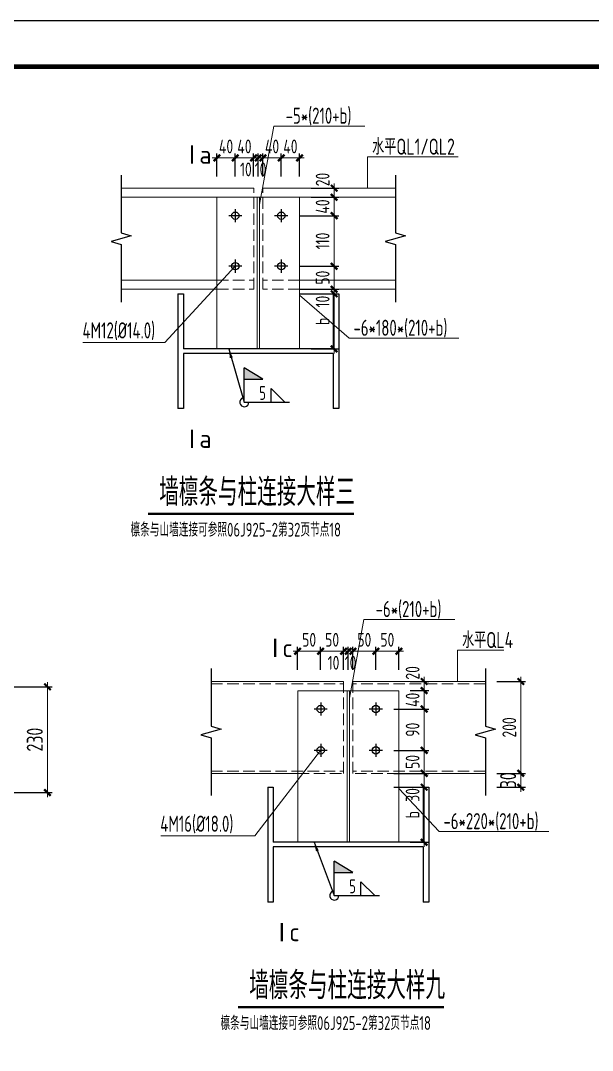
# Model space of a CAD drawing. Extents: x -2746917 to -971774, y -3334247 to -3250358.
# Drawn here: x -1478176 to -1465741, y -3296584 to -3274173 of the extents above; entities that cross this region are included whole.
import ezdxf

# ---------------------------------------------------------------- set-up
doc = ezdxf.new("R2010")
doc.units = 0
doc.header["$LTSCALE"] = 1000
doc.header["$MEASUREMENT"] = 0
doc.header["$PDMODE"] = 35
doc.linetypes.add('DASH', pattern=[0.35, 0.25, -0.1])
doc.layers.get('0').update_dxf_attribs({"linetype": 'CONTINUOUS'})
doc.layers.get('Defpoints').update_dxf_attribs({"linetype": 'CONTINUOUS'})
doc.layers.add('BEAM', color=7, linetype='CONTINUOUS', lineweight=13)
for name, color, linetype in [('COLU', 7, 'CONTINUOUS'), ('DIM', 3, 'CONTINUOUS'), ('NUM', 7, 'CONTINUOUS'), ('PUB_TITLE', 4, 'CONTINUOUS'), ('TEXT', 7, 'CONTINUOUS'), ('THICK', 6, 'CONTINUOUS'), ('THIN', 7, 'CONTINUOUS'), ('WELD', 7, 'CONTINUOUS')]:
    doc.layers.add(name, color=color, linetype=linetype)
doc.layers.add('yichutu', color=7, linetype='CONTINUOUS', true_color=0xffffff, plot=False)
doc.styles.add('TSSD_Dimension', font='tssdeng.shx', dxfattribs={"width": 0.75, "bigfont": 'Hztxt.shx'})
doc.styles.add('TSSD_Label', font='tssdeng.shx', dxfattribs={"width": 0.75, "bigfont": 'hztxt.shx'})
doc.styles.add('TSSD_Rein', font='Tssdeng.shx', dxfattribs={"width": 0.75, "bigfont": 'hztxt.shx'})
doc.styles.add('正文', font='romans.shx', dxfattribs={"width": 0.71, "bigfont": 'hztxt.shx'})
doc.dimstyles.new('TSSD_10_100', dxfattribs={"dimtxt": 350, "dimasz": 100, "dimexe": 100, "dimexo": 250, "dimgap": 100, "dimtad": 1, "dimdec": 0, "dimlfac": 0.1, "dimzin": 0, "dimdsep": 46, "dimtxsty": 'TSSD_Dimension', "dimblk": 'ARCHTICK', "dimcen": 0, "dimdle": 100, "dimclrt": 7, "dimadec": 0, "dimazin": 0, "dimtfac": 1, "dimtdec": 0, "dimtix": 1, "dimtmove": 2, "dimatfit": 3, "dimldrblk": 'ARCHTICK', "dimfxl": 1, "dimtolj": 1, "dimtzin": 0, "dimlwd": 5, "dimarcsym": 0})
doc.dimstyles.new('TSSD_LEADER_STYLE_200.0', dxfattribs={"dimtxt": 700, "dimasz": 200, "dimexe": 200, "dimexo": 500, "dimgap": 0.09, "dimtad": 0, "dimtih": 1, "dimtoh": 1, "dimdec": 4, "dimzin": 0, "dimdsep": 46, "dimtxsty": 'Standard', "dimcen": 0.09, "dimdle": 200, "dimclrt": 7, "dimadec": 0, "dimazin": 0, "dimtfac": 1, "dimtdec": 4, "dimtofl": 0, "dimtmove": 0, "dimatfit": 3, "dimfxl": 1, "dimtolj": 1, "dimtzin": 0, "dimarcsym": 0})

# ---------------------------------------------------------------- blocks, each defined once
blk = doc.blocks.new('A$C5D1D5D61')
at = {"layer": 'COLU', "linetype": 'ByBlock'}
for p, q in [((-57.7, 22.6), (192.3, 22.6)), ((-57.7, 10.6), (-57.7, 22.6)), ((192.3, 22.6), (192.3, 10.6)), ((-57.7, 10.6), (62.3, 10.6)), ((62.3, 10.6), (62.3, -315.4)), ((72.3, 10.6), (72.3, -315.4)), ((72.3, 10.6), (192.3, 10.6)), ((-57.7, -315.4), (62.3, -315.4)), ((-57.7, -327.4), (-57.7, -315.4)), ((-57.7, -327.4), (192.3, -327.4)), ((72.3, -315.4), (192.3, -315.4)), ((192.3, -315.4), (192.3, -327.4))]:
    blk.add_line(p, q, dxfattribs=at)
blk = doc.blocks.new('_ArchTick')
at = {"color": 0, "const_width": 0.5}
blk.add_lwpolyline([(-0.71, -0.71), (0.71, 0.71)], dxfattribs=at)
blk = doc.blocks.new('*D1959')
at = {"layer": 'Defpoints', "color": 0}
for p in [(-1472108, -3277819), (-1472108, -3278019), (-1471358, -3278019)]:
    blk.add_point(p, dxfattribs=at)
at = {"layer": 'DIM', "color": 0, "lineweight": -2}
for p, q in [((-1471858, -3277819), (-1471258, -3277819)), ((-1471858, -3278019), (-1471258, -3278019))]:
    blk.add_line(p, q, dxfattribs=at)
at = {"layer": 'DIM', "color": 0, "lineweight": 5}
blk.add_line((-1471358, -3277719), (-1471358, -3278119), dxfattribs=at)
at = {"layer": 'DIM', "color": 0, "lineweight": 5, "xscale": 100, "yscale": 100, "zscale": 100}
for p, rotation in [((-1471358, -3277819), 90), ((-1471358, -3278019), 270)]:
    blk.add_blockref('_ArchTick', p, dxfattribs=dict(at, rotation=rotation))
at = {"layer": 'DIM', "color": 7, "insert": (-1471608, -3277632), "char_height": 300, "attachment_point": 5, "rotation": 90, "style": 'TSSD_Dimension'}
blk.add_mtext('\\A1;20', dxfattribs=at)
blk = doc.blocks.new('*D1960')
at = {"layer": 'Defpoints', "color": 0}
for p in [(-1472108, -3278019), (-1472364, -3278419), (-1471358, -3278419)]:
    blk.add_point(p, dxfattribs=at)
at = {"layer": 'DIM', "color": 0, "lineweight": -2}
for p, q in [((-1471858, -3278019), (-1471258, -3278019)), ((-1472114, -3278419), (-1471258, -3278419))]:
    blk.add_line(p, q, dxfattribs=at)
at = {"layer": 'DIM', "color": 0, "lineweight": 5}
for p, q in [((-1471358, -3278019), (-1471358, -3277919)), ((-1471358, -3278019), (-1471358, -3278419)), ((-1471358, -3278419), (-1471358, -3278519))]:
    blk.add_line(p, q, dxfattribs=at)
at = {"layer": 'DIM', "color": 0, "lineweight": 5, "xscale": 100, "yscale": 100, "zscale": 100}
for p, rotation in [((-1471358, -3278019), 270), ((-1471358, -3278419), 90)]:
    blk.add_blockref('_ArchTick', p, dxfattribs=dict(at, rotation=rotation))
at = {"layer": 'DIM', "color": 7, "insert": (-1471608, -3278219), "char_height": 300, "attachment_point": 5, "rotation": 90, "style": 'TSSD_Dimension'}
blk.add_mtext('\\A1;40', dxfattribs=at)
blk = doc.blocks.new('*D1961')
at = {"layer": 'Defpoints', "color": 0}
for p in [(-1472364, -3279518), (-1472364, -3280018), (-1471358, -3280018)]:
    blk.add_point(p, dxfattribs=at)
at = {"layer": 'DIM', "color": 0, "lineweight": -2}
for p, q in [((-1472114, -3279518), (-1471258, -3279518)), ((-1472114, -3280018), (-1471258, -3280018))]:
    blk.add_line(p, q, dxfattribs=at)
at = {"layer": 'DIM', "color": 0, "lineweight": 5}
blk.add_line((-1471358, -3279418), (-1471358, -3280118), dxfattribs=at)
at = {"layer": 'DIM', "color": 0, "lineweight": 5, "xscale": 100, "yscale": 100, "zscale": 100}
for p, rotation in [((-1471358, -3279518), 90), ((-1471358, -3280018), 270)]:
    blk.add_blockref('_ArchTick', p, dxfattribs=dict(at, rotation=rotation))
at = {"layer": 'DIM', "color": 7, "insert": (-1471608, -3279768), "char_height": 300, "attachment_point": 5, "rotation": 90, "style": 'TSSD_Dimension'}
blk.add_mtext('\\A1;50', dxfattribs=at)
blk = doc.blocks.new('*D1962')
at = {"layer": 'Defpoints', "color": 0}
for p in [(-1472364, -3280018), (-1472364, -3280118), (-1471358, -3280118)]:
    blk.add_point(p, dxfattribs=at)
at = {"layer": 'DIM', "color": 0, "lineweight": -2}
for p, q in [((-1472114, -3280018), (-1471258, -3280018)), ((-1472114, -3280118), (-1471258, -3280118))]:
    blk.add_line(p, q, dxfattribs=at)
at = {"layer": 'DIM', "color": 0, "lineweight": 5}
for p, q in [((-1471358, -3280018), (-1471358, -3279918)), ((-1471358, -3280018), (-1471358, -3280118)), ((-1471358, -3280118), (-1471358, -3280218))]:
    blk.add_line(p, q, dxfattribs=at)
at = {"layer": 'DIM', "color": 0, "lineweight": 5, "xscale": 100, "yscale": 100, "zscale": 100}
for p, rotation in [((-1471358, -3280018), 270), ((-1471358, -3280118), 90)]:
    blk.add_blockref('_ArchTick', p, dxfattribs=dict(at, rotation=rotation))
at = {"layer": 'DIM', "color": 7, "insert": (-1471608, -3280288), "char_height": 300, "attachment_point": 5, "rotation": 90, "style": 'TSSD_Dimension'}
blk.add_mtext('\\A1;10', dxfattribs=at)
blk = doc.blocks.new('A$C3073000E')
at = {"layer": 'THIN', "color": 1}
for p, q in [((116, 1), (-172, 1)), ((-28, 145), (-28, -143))]:
    blk.add_line(p, q, dxfattribs=at)
blk.add_circle((-28, 1), 80, dxfattribs=at)
blk = doc.blocks.new('_WELD001')
at = {"linetype": 'ByBlock'}
h = blk.add_hatch(color=0, dxfattribs=at)
h.paths.add_polyline_path([(0.8, 1), (0, 1.5), (0, 1)])
edge = h.paths.add_edge_path()
edge.add_line((0, 0), (0, 1.5))
at = {"color": 0, "linetype": 'ByBlock'}
for p, q in [((0, 0), (0, 1.5)), ((0.8, 1), (0, 1.5)), ((0, 1), (0.8, 1))]:
    blk.add_line(p, q, dxfattribs=at)
blk = doc.blocks.new('_WELD004')
at = {"color": 0, "linetype": 'ByBlock'}
for p, q in [((0, 1), (1, 0)), ((0, 0), (0, 1))]:
    blk.add_line(p, q, dxfattribs=at)
blk = doc.blocks.new('*D1963')
at = {"layer": 'Defpoints', "color": 0}
for p in [(-1472108, -3280118), (-1472108, -3281318), (-1471358, -3281318)]:
    blk.add_point(p, dxfattribs=at)
at = {"layer": 'DIM', "color": 0, "lineweight": 5}
blk.add_line((-1471358, -3280018), (-1471358, -3281418), dxfattribs=at)
at = {"layer": 'DIM', "color": 0, "lineweight": -2}
for p, q in [((-1471858, -3280118), (-1471258, -3280118)), ((-1471858, -3281318), (-1471258, -3281318))]:
    blk.add_line(p, q, dxfattribs=at)
at = {"layer": 'DIM', "color": 0, "lineweight": 5, "xscale": 100, "yscale": 100, "zscale": 100}
for p, rotation in [((-1471358, -3280118), 90), ((-1471358, -3281318), 270)]:
    blk.add_blockref('_ArchTick', p, dxfattribs=dict(at, rotation=rotation))
at = {"layer": 'DIM', "color": 7, "insert": (-1471608, -3280718), "char_height": 300, "attachment_point": 5, "rotation": 90, "style": 'TSSD_Dimension'}
blk.add_mtext('\\A1;b', dxfattribs=at)
blk = doc.blocks.new('*D1971')
at = {"layer": 'Defpoints', "color": 0}
for p in [(-1472108, -3278419), (-1472108, -3279518), (-1471358, -3279518)]:
    blk.add_point(p, dxfattribs=at)
at = {"layer": 'DIM', "color": 0, "lineweight": -2}
for p, q in [((-1471858, -3278419), (-1471258, -3278419)), ((-1471858, -3279518), (-1471258, -3279518))]:
    blk.add_line(p, q, dxfattribs=at)
at = {"layer": 'DIM', "color": 0, "lineweight": 5}
blk.add_line((-1471358, -3278319), (-1471358, -3279618), dxfattribs=at)
at = {"layer": 'DIM', "color": 0, "lineweight": 5, "xscale": 100, "yscale": 100, "zscale": 100}
for p, rotation in [((-1471358, -3278419), 90), ((-1471358, -3279518), 270)]:
    blk.add_blockref('_ArchTick', p, dxfattribs=dict(at, rotation=rotation))
at = {"layer": 'DIM', "color": 7, "insert": (-1471608, -3278969), "char_height": 300, "attachment_point": 5, "rotation": 90, "style": 'TSSD_Dimension'}
blk.add_mtext('\\A1;110', dxfattribs=at)
blk = doc.blocks.new('*D1998')
at = {"layer": 'Defpoints', "color": 0}
for p in [(-1473508, -3277162), (-1473908, -3277819), (-1473508, -3277819)]:
    blk.add_point(p, dxfattribs=at)
at = {"layer": 'DIM', "color": 0, "lineweight": 5}
for p, q in [((-1473908, -3277162), (-1474008, -3277162)), ((-1473908, -3277162), (-1473508, -3277162)), ((-1473508, -3277162), (-1473408, -3277162))]:
    blk.add_line(p, q, dxfattribs=at)
at = {"layer": 'DIM', "color": 0, "lineweight": -2}
for p, q in [((-1473908, -3277569), (-1473908, -3277062)), ((-1473508, -3277569), (-1473508, -3277062))]:
    blk.add_line(p, q, dxfattribs=at)
at = {"layer": 'DIM', "color": 0, "lineweight": 5, "xscale": 100, "yscale": 100, "zscale": 100}
blk.add_blockref('_ArchTick', (-1473908, -3277162), dxfattribs=at)
at = {"layer": 'DIM', "color": 0, "lineweight": 5, "xscale": 100, "yscale": 100, "zscale": 100, "rotation": 180}
blk.add_blockref('_ArchTick', (-1473508, -3277162), dxfattribs=at)
at = {"layer": 'DIM', "color": 7, "insert": (-1473708, -3276912), "char_height": 300, "attachment_point": 5, "style": 'TSSD_Dimension'}
blk.add_mtext('\\A1;40', dxfattribs=at)
blk = doc.blocks.new('*D1999')
at = {"layer": 'Defpoints', "color": 0}
for p in [(-1473108, -3277162), (-1473508, -3277819), (-1473108, -3277819)]:
    blk.add_point(p, dxfattribs=at)
at = {"layer": 'DIM', "color": 0, "lineweight": 5}
for p, q in [((-1473508, -3277162), (-1473608, -3277162)), ((-1473508, -3277162), (-1473108, -3277162)), ((-1473108, -3277162), (-1473008, -3277162))]:
    blk.add_line(p, q, dxfattribs=at)
at = {"layer": 'DIM', "color": 0, "lineweight": -2}
for p, q in [((-1473508, -3277569), (-1473508, -3277062)), ((-1473108, -3277569), (-1473108, -3277062))]:
    blk.add_line(p, q, dxfattribs=at)
at = {"layer": 'DIM', "color": 0, "lineweight": 5, "xscale": 100, "yscale": 100, "zscale": 100}
blk.add_blockref('_ArchTick', (-1473508, -3277162), dxfattribs=at)
at = {"layer": 'DIM', "color": 0, "lineweight": 5, "xscale": 100, "yscale": 100, "zscale": 100, "rotation": 180}
blk.add_blockref('_ArchTick', (-1473108, -3277162), dxfattribs=at)
at = {"layer": 'DIM', "color": 7, "insert": (-1473308, -3276912), "char_height": 300, "attachment_point": 5, "style": 'TSSD_Dimension'}
blk.add_mtext('\\A1;40', dxfattribs=at)
blk = doc.blocks.new('*D2000')
at = {"layer": 'Defpoints', "color": 0}
for p in [(-1473008, -3277162), (-1473108, -3277819), (-1473008, -3277819)]:
    blk.add_point(p, dxfattribs=at)
at = {"layer": 'DIM', "color": 0, "lineweight": 5}
for p, q in [((-1473108, -3277162), (-1473208, -3277162)), ((-1473108, -3277162), (-1473008, -3277162)), ((-1473008, -3277162), (-1472908, -3277162))]:
    blk.add_line(p, q, dxfattribs=at)
at = {"layer": 'DIM', "color": 0, "lineweight": -2}
for p, q in [((-1473108, -3277569), (-1473108, -3277062)), ((-1473008, -3277569), (-1473008, -3277062))]:
    blk.add_line(p, q, dxfattribs=at)
at = {"layer": 'DIM', "color": 0, "lineweight": 5, "xscale": 100, "yscale": 100, "zscale": 100}
blk.add_blockref('_ArchTick', (-1473108, -3277162), dxfattribs=at)
at = {"layer": 'DIM', "color": 0, "lineweight": 5, "xscale": 100, "yscale": 100, "zscale": 100, "rotation": 180}
blk.add_blockref('_ArchTick', (-1473008, -3277162), dxfattribs=at)
at = {"layer": 'DIM', "color": 7, "insert": (-1473277, -3277412), "char_height": 300, "attachment_point": 5, "style": 'TSSD_Dimension'}
blk.add_mtext('\\A1;10', dxfattribs=at)
blk = doc.blocks.new('*D2001')
at = {"layer": 'Defpoints', "color": 0}
for p in [(-1472908, -3277162), (-1473008, -3277819), (-1472908, -3277819)]:
    blk.add_point(p, dxfattribs=at)
at = {"layer": 'DIM', "color": 0, "lineweight": 5}
for p, q in [((-1473008, -3277162), (-1473108, -3277162)), ((-1473008, -3277162), (-1472908, -3277162)), ((-1472908, -3277162), (-1472808, -3277162))]:
    blk.add_line(p, q, dxfattribs=at)
at = {"layer": 'DIM', "color": 0, "lineweight": -2}
for p, q in [((-1473008, -3277569), (-1473008, -3277062)), ((-1472908, -3277569), (-1472908, -3277062))]:
    blk.add_line(p, q, dxfattribs=at)
at = {"layer": 'DIM', "color": 0, "lineweight": 5, "xscale": 100, "yscale": 100, "zscale": 100}
blk.add_blockref('_ArchTick', (-1473008, -3277162), dxfattribs=at)
at = {"layer": 'DIM', "color": 0, "lineweight": 5, "xscale": 100, "yscale": 100, "zscale": 100, "rotation": 180}
blk.add_blockref('_ArchTick', (-1472908, -3277162), dxfattribs=at)
at = {"layer": 'DIM', "color": 7, "insert": (-1472958, -3277412), "char_height": 300, "attachment_point": 5, "style": 'TSSD_Dimension'}
blk.add_mtext('\\A1;10', dxfattribs=at)
blk = doc.blocks.new('*D2002')
at = {"layer": 'Defpoints', "color": 0}
for p in [(-1472508, -3277162), (-1472908, -3277819), (-1472508, -3277819)]:
    blk.add_point(p, dxfattribs=at)
at = {"layer": 'DIM', "color": 0, "lineweight": 5}
for p, q in [((-1472908, -3277162), (-1473008, -3277162)), ((-1472908, -3277162), (-1472508, -3277162)), ((-1472508, -3277162), (-1472408, -3277162))]:
    blk.add_line(p, q, dxfattribs=at)
at = {"layer": 'DIM', "color": 0, "lineweight": -2}
for p, q in [((-1472908, -3277569), (-1472908, -3277062)), ((-1472508, -3277569), (-1472508, -3277062))]:
    blk.add_line(p, q, dxfattribs=at)
at = {"layer": 'DIM', "color": 0, "lineweight": 5, "xscale": 100, "yscale": 100, "zscale": 100}
blk.add_blockref('_ArchTick', (-1472908, -3277162), dxfattribs=at)
at = {"layer": 'DIM', "color": 0, "lineweight": 5, "xscale": 100, "yscale": 100, "zscale": 100, "rotation": 180}
blk.add_blockref('_ArchTick', (-1472508, -3277162), dxfattribs=at)
at = {"layer": 'DIM', "color": 7, "insert": (-1472708, -3276912), "char_height": 300, "attachment_point": 5, "style": 'TSSD_Dimension'}
blk.add_mtext('\\A1;40', dxfattribs=at)
blk = doc.blocks.new('*D2003')
at = {"layer": 'Defpoints', "color": 0}
for p in [(-1472108, -3277162), (-1472508, -3277819), (-1472108, -3277819)]:
    blk.add_point(p, dxfattribs=at)
at = {"layer": 'DIM', "color": 0, "lineweight": 5}
for p, q in [((-1472508, -3277162), (-1472608, -3277162)), ((-1472508, -3277162), (-1472108, -3277162)), ((-1472108, -3277162), (-1472008, -3277162))]:
    blk.add_line(p, q, dxfattribs=at)
at = {"layer": 'DIM', "color": 0, "lineweight": -2}
for p, q in [((-1472508, -3277569), (-1472508, -3277062)), ((-1472108, -3277569), (-1472108, -3277062))]:
    blk.add_line(p, q, dxfattribs=at)
at = {"layer": 'DIM', "color": 0, "lineweight": 5, "xscale": 100, "yscale": 100, "zscale": 100}
blk.add_blockref('_ArchTick', (-1472508, -3277162), dxfattribs=at)
at = {"layer": 'DIM', "color": 0, "lineweight": 5, "xscale": 100, "yscale": 100, "zscale": 100, "rotation": 180}
blk.add_blockref('_ArchTick', (-1472108, -3277162), dxfattribs=at)
at = {"layer": 'DIM', "color": 7, "insert": (-1472308, -3276912), "char_height": 300, "attachment_point": 5, "style": 'TSSD_Dimension'}
blk.add_mtext('\\A1;40', dxfattribs=at)
blk = doc.blocks.new('*D2253')
at = {"layer": 'Defpoints', "color": 0}
for p in [(-1469951, -3288555), (-1469951, -3288755), (-1469401, -3288755)]:
    blk.add_point(p, dxfattribs=at)
at = {"layer": 'DIM', "color": 0, "lineweight": -2}
for p, q in [((-1469701, -3288555), (-1469301, -3288555)), ((-1469701, -3288755), (-1469301, -3288755))]:
    blk.add_line(p, q, dxfattribs=at)
at = {"layer": 'DIM', "color": 0, "lineweight": 5}
blk.add_line((-1469401, -3288455), (-1469401, -3288855), dxfattribs=at)
at = {"layer": 'DIM', "color": 0, "lineweight": 5, "xscale": 100, "yscale": 100, "zscale": 100}
for p, rotation in [((-1469401, -3288555), 90), ((-1469401, -3288755), 270)]:
    blk.add_blockref('_ArchTick', p, dxfattribs=dict(at, rotation=rotation))
at = {"layer": 'DIM', "color": 7, "insert": (-1469651, -3288368), "char_height": 300, "attachment_point": 5, "rotation": 90, "style": 'TSSD_Dimension'}
blk.add_mtext('\\A1;20', dxfattribs=at)
blk = doc.blocks.new('*D2254')
at = {"layer": 'Defpoints', "color": 0}
for p in [(-1469951, -3288755), (-1470307, -3289155), (-1469401, -3289155)]:
    blk.add_point(p, dxfattribs=at)
at = {"layer": 'DIM', "color": 0, "lineweight": -2}
for p, q in [((-1469701, -3288755), (-1469301, -3288755)), ((-1470057, -3289155), (-1469301, -3289155))]:
    blk.add_line(p, q, dxfattribs=at)
at = {"layer": 'DIM', "color": 0, "lineweight": 5}
for p, q in [((-1469401, -3288755), (-1469401, -3288655)), ((-1469401, -3288755), (-1469401, -3289155)), ((-1469401, -3289155), (-1469401, -3289255))]:
    blk.add_line(p, q, dxfattribs=at)
at = {"layer": 'DIM', "color": 0, "lineweight": 5, "xscale": 100, "yscale": 100, "zscale": 100}
for p, rotation in [((-1469401, -3288755), 270), ((-1469401, -3289155), 90)]:
    blk.add_blockref('_ArchTick', p, dxfattribs=dict(at, rotation=rotation))
at = {"layer": 'DIM', "color": 7, "insert": (-1469651, -3288955), "char_height": 300, "attachment_point": 5, "rotation": 90, "style": 'TSSD_Dimension'}
blk.add_mtext('\\A1;40', dxfattribs=at)
blk = doc.blocks.new('*D2255')
at = {"layer": 'Defpoints', "color": 0}
for p in [(-1470307, -3290055), (-1470307, -3290555), (-1469401, -3290555)]:
    blk.add_point(p, dxfattribs=at)
at = {"layer": 'DIM', "color": 0, "lineweight": -2}
for p, q in [((-1470057, -3290055), (-1469301, -3290055)), ((-1470057, -3290555), (-1469301, -3290555))]:
    blk.add_line(p, q, dxfattribs=at)
at = {"layer": 'DIM', "color": 0, "lineweight": 5}
blk.add_line((-1469401, -3289955), (-1469401, -3290655), dxfattribs=at)
at = {"layer": 'DIM', "color": 0, "lineweight": 5, "xscale": 100, "yscale": 100, "zscale": 100}
for p, rotation in [((-1469401, -3290055), 90), ((-1469401, -3290555), 270)]:
    blk.add_blockref('_ArchTick', p, dxfattribs=dict(at, rotation=rotation))
at = {"layer": 'DIM', "color": 7, "insert": (-1469651, -3290305), "char_height": 300, "attachment_point": 5, "rotation": 90, "style": 'TSSD_Dimension'}
blk.add_mtext('\\A1;50', dxfattribs=at)
blk = doc.blocks.new('*D2256')
at = {"layer": 'Defpoints', "color": 0}
for p in [(-1470307, -3290555), (-1470307, -3290855), (-1469401, -3290855)]:
    blk.add_point(p, dxfattribs=at)
at = {"layer": 'DIM', "color": 0, "lineweight": -2}
for p, q in [((-1470057, -3290555), (-1469301, -3290555)), ((-1470057, -3290855), (-1469301, -3290855))]:
    blk.add_line(p, q, dxfattribs=at)
at = {"layer": 'DIM', "color": 0, "lineweight": 5}
blk.add_line((-1469401, -3290455), (-1469401, -3290955), dxfattribs=at)
at = {"layer": 'DIM', "color": 0, "lineweight": 5, "xscale": 100, "yscale": 100, "zscale": 100}
for p, rotation in [((-1469401, -3290555), 90), ((-1469401, -3290855), 270)]:
    blk.add_blockref('_ArchTick', p, dxfattribs=dict(at, rotation=rotation))
at = {"layer": 'DIM', "color": 7, "insert": (-1469651, -3291025), "char_height": 300, "attachment_point": 5, "rotation": 90, "style": 'TSSD_Dimension'}
blk.add_mtext('\\A1;30', dxfattribs=at)
blk = doc.blocks.new('*D2257')
at = {"layer": 'Defpoints', "color": 0}
for p in [(-1469951, -3290855), (-1469951, -3292055), (-1469401, -3292055)]:
    blk.add_point(p, dxfattribs=at)
at = {"layer": 'DIM', "color": 0, "lineweight": 5}
blk.add_line((-1469401, -3290755), (-1469401, -3292155), dxfattribs=at)
at = {"layer": 'DIM', "color": 0, "lineweight": -2}
for p, q in [((-1469701, -3290855), (-1469301, -3290855)), ((-1469701, -3292055), (-1469301, -3292055))]:
    blk.add_line(p, q, dxfattribs=at)
at = {"layer": 'DIM', "color": 0, "lineweight": 5, "xscale": 100, "yscale": 100, "zscale": 100}
for p, rotation in [((-1469401, -3290855), 90), ((-1469401, -3292055), 270)]:
    blk.add_blockref('_ArchTick', p, dxfattribs=dict(at, rotation=rotation))
at = {"layer": 'DIM', "color": 7, "insert": (-1469651, -3291455), "char_height": 300, "attachment_point": 5, "rotation": 90, "style": 'TSSD_Dimension'}
blk.add_mtext('\\A1;b', dxfattribs=at)
blk = doc.blocks.new('*D2258')
at = {"layer": 'Defpoints', "color": 0}
for p in [(-1469951, -3289155), (-1469951, -3290055), (-1469401, -3290055)]:
    blk.add_point(p, dxfattribs=at)
at = {"layer": 'DIM', "color": 0, "lineweight": -2}
for p, q in [((-1469701, -3289155), (-1469301, -3289155)), ((-1469701, -3290055), (-1469301, -3290055))]:
    blk.add_line(p, q, dxfattribs=at)
at = {"layer": 'DIM', "color": 0, "lineweight": 5}
blk.add_line((-1469401, -3289055), (-1469401, -3290155), dxfattribs=at)
at = {"layer": 'DIM', "color": 0, "lineweight": 5, "xscale": 100, "yscale": 100, "zscale": 100}
for p, rotation in [((-1469401, -3289155), 90), ((-1469401, -3290055), 270)]:
    blk.add_blockref('_ArchTick', p, dxfattribs=dict(at, rotation=rotation))
at = {"layer": 'DIM', "color": 7, "insert": (-1469651, -3289605), "char_height": 300, "attachment_point": 5, "rotation": 90, "style": 'TSSD_Dimension'}
blk.add_mtext('\\A1;90', dxfattribs=at)
blk = doc.blocks.new('*D2259')
at = {"layer": 'Defpoints', "color": 0}
for p in [(-1471651, -3287898), (-1472151, -3288555), (-1471651, -3288555)]:
    blk.add_point(p, dxfattribs=at)
at = {"layer": 'DIM', "color": 0, "lineweight": 5}
blk.add_line((-1472251, -3287898), (-1471551, -3287898), dxfattribs=at)
at = {"layer": 'DIM', "color": 0, "lineweight": -2}
for p, q in [((-1472151, -3288305), (-1472151, -3287798)), ((-1471651, -3288305), (-1471651, -3287798))]:
    blk.add_line(p, q, dxfattribs=at)
at = {"layer": 'DIM', "color": 0, "lineweight": 5, "xscale": 100, "yscale": 100, "zscale": 100, "rotation": 180}
blk.add_blockref('_ArchTick', (-1472151, -3287898), dxfattribs=at)
at = {"layer": 'DIM', "color": 0, "lineweight": 5, "xscale": 100, "yscale": 100, "zscale": 100}
blk.add_blockref('_ArchTick', (-1471651, -3287898), dxfattribs=at)
at = {"layer": 'DIM', "color": 7, "insert": (-1471901, -3287648), "char_height": 300, "attachment_point": 5, "style": 'TSSD_Dimension'}
blk.add_mtext('\\A1;50', dxfattribs=at)
blk = doc.blocks.new('*D2260')
at = {"layer": 'Defpoints', "color": 0}
for p in [(-1471151, -3287898), (-1471651, -3288555), (-1471151, -3288555)]:
    blk.add_point(p, dxfattribs=at)
at = {"layer": 'DIM', "color": 0, "lineweight": 5}
blk.add_line((-1471751, -3287898), (-1471051, -3287898), dxfattribs=at)
at = {"layer": 'DIM', "color": 0, "lineweight": -2}
for p, q in [((-1471651, -3288305), (-1471651, -3287798)), ((-1471151, -3288305), (-1471151, -3287798))]:
    blk.add_line(p, q, dxfattribs=at)
at = {"layer": 'DIM', "color": 0, "lineweight": 5, "xscale": 100, "yscale": 100, "zscale": 100, "rotation": 180}
blk.add_blockref('_ArchTick', (-1471651, -3287898), dxfattribs=at)
at = {"layer": 'DIM', "color": 0, "lineweight": 5, "xscale": 100, "yscale": 100, "zscale": 100}
blk.add_blockref('_ArchTick', (-1471151, -3287898), dxfattribs=at)
at = {"layer": 'DIM', "color": 7, "insert": (-1471401, -3287648), "char_height": 300, "attachment_point": 5, "style": 'TSSD_Dimension'}
blk.add_mtext('\\A1;50', dxfattribs=at)
blk = doc.blocks.new('*D2261')
at = {"layer": 'Defpoints', "color": 0}
for p in [(-1471051, -3287898), (-1471151, -3288555), (-1471051, -3288555)]:
    blk.add_point(p, dxfattribs=at)
at = {"layer": 'DIM', "color": 0, "lineweight": 5}
for p, q in [((-1471151, -3287898), (-1471251, -3287898)), ((-1471151, -3287898), (-1471051, -3287898)), ((-1471051, -3287898), (-1470951, -3287898))]:
    blk.add_line(p, q, dxfattribs=at)
at = {"layer": 'DIM', "color": 0, "lineweight": -2}
for p, q in [((-1471151, -3288305), (-1471151, -3287798)), ((-1471051, -3288305), (-1471051, -3287798))]:
    blk.add_line(p, q, dxfattribs=at)
at = {"layer": 'DIM', "color": 0, "lineweight": 5, "xscale": 100, "yscale": 100, "zscale": 100}
blk.add_blockref('_ArchTick', (-1471151, -3287898), dxfattribs=at)
at = {"layer": 'DIM', "color": 0, "lineweight": 5, "xscale": 100, "yscale": 100, "zscale": 100, "rotation": 180}
blk.add_blockref('_ArchTick', (-1471051, -3287898), dxfattribs=at)
at = {"layer": 'DIM', "color": 7, "insert": (-1471371, -3288148), "char_height": 300, "attachment_point": 5, "style": 'TSSD_Dimension'}
blk.add_mtext('\\A1;10', dxfattribs=at)
blk = doc.blocks.new('*D2262')
at = {"layer": 'Defpoints', "color": 0}
for p in [(-1470951, -3287898), (-1471051, -3288555), (-1470951, -3288555)]:
    blk.add_point(p, dxfattribs=at)
at = {"layer": 'DIM', "color": 0, "lineweight": 5}
for p, q in [((-1471051, -3287898), (-1471151, -3287898)), ((-1471051, -3287898), (-1470951, -3287898)), ((-1470951, -3287898), (-1470851, -3287898))]:
    blk.add_line(p, q, dxfattribs=at)
at = {"layer": 'DIM', "color": 0, "lineweight": -2}
for p, q in [((-1471051, -3288305), (-1471051, -3287798)), ((-1470951, -3288305), (-1470951, -3287798))]:
    blk.add_line(p, q, dxfattribs=at)
at = {"layer": 'DIM', "color": 0, "lineweight": 5, "xscale": 100, "yscale": 100, "zscale": 100}
blk.add_blockref('_ArchTick', (-1471051, -3287898), dxfattribs=at)
at = {"layer": 'DIM', "color": 0, "lineweight": 5, "xscale": 100, "yscale": 100, "zscale": 100, "rotation": 180}
blk.add_blockref('_ArchTick', (-1470951, -3287898), dxfattribs=at)
at = {"layer": 'DIM', "color": 7, "insert": (-1471001, -3288148), "char_height": 300, "attachment_point": 5, "style": 'TSSD_Dimension'}
blk.add_mtext('\\A1;10', dxfattribs=at)
blk = doc.blocks.new('*D2263')
at = {"layer": 'Defpoints', "color": 0}
for p in [(-1470451, -3287898), (-1470951, -3288555), (-1470451, -3288555)]:
    blk.add_point(p, dxfattribs=at)
at = {"layer": 'DIM', "color": 0, "lineweight": 5}
blk.add_line((-1471051, -3287898), (-1470351, -3287898), dxfattribs=at)
at = {"layer": 'DIM', "color": 0, "lineweight": -2}
for p, q in [((-1470951, -3288305), (-1470951, -3287798)), ((-1470451, -3288305), (-1470451, -3287798))]:
    blk.add_line(p, q, dxfattribs=at)
at = {"layer": 'DIM', "color": 0, "lineweight": 5, "xscale": 100, "yscale": 100, "zscale": 100, "rotation": 180}
blk.add_blockref('_ArchTick', (-1470951, -3287898), dxfattribs=at)
at = {"layer": 'DIM', "color": 0, "lineweight": 5, "xscale": 100, "yscale": 100, "zscale": 100}
blk.add_blockref('_ArchTick', (-1470451, -3287898), dxfattribs=at)
at = {"layer": 'DIM', "color": 7, "insert": (-1470701, -3287648), "char_height": 300, "attachment_point": 5, "style": 'TSSD_Dimension'}
blk.add_mtext('\\A1;50', dxfattribs=at)
blk = doc.blocks.new('*D2264')
at = {"layer": 'Defpoints', "color": 0}
for p in [(-1469951, -3287898), (-1470451, -3288555), (-1469951, -3288555)]:
    blk.add_point(p, dxfattribs=at)
at = {"layer": 'DIM', "color": 0, "lineweight": 5}
blk.add_line((-1470551, -3287898), (-1469851, -3287898), dxfattribs=at)
at = {"layer": 'DIM', "color": 0, "lineweight": -2}
for p, q in [((-1470451, -3288305), (-1470451, -3287798)), ((-1469951, -3288305), (-1469951, -3287798))]:
    blk.add_line(p, q, dxfattribs=at)
at = {"layer": 'DIM', "color": 0, "lineweight": 5, "xscale": 100, "yscale": 100, "zscale": 100, "rotation": 180}
blk.add_blockref('_ArchTick', (-1470451, -3287898), dxfattribs=at)
at = {"layer": 'DIM', "color": 0, "lineweight": 5, "xscale": 100, "yscale": 100, "zscale": 100}
blk.add_blockref('_ArchTick', (-1469951, -3287898), dxfattribs=at)
at = {"layer": 'DIM', "color": 7, "insert": (-1470201, -3287648), "char_height": 300, "attachment_point": 5, "style": 'TSSD_Dimension'}
blk.add_mtext('\\A1;50', dxfattribs=at)
blk = doc.blocks.new('*D2265')
at = {"layer": 'Defpoints', "color": 0}
for p in [(-1468068, -3288555), (-1468068, -3290555), (-1467299, -3290555)]:
    blk.add_point(p, dxfattribs=at)
at = {"layer": 'DIM', "color": 0, "lineweight": -2}
for p, q in [((-1467818, -3288555), (-1467199, -3288555)), ((-1467818, -3290555), (-1467199, -3290555))]:
    blk.add_line(p, q, dxfattribs=at)
at = {"layer": 'DIM', "color": 0, "lineweight": 5}
blk.add_line((-1467299, -3288455), (-1467299, -3290655), dxfattribs=at)
at = {"layer": 'DIM', "color": 0, "lineweight": 5, "xscale": 100, "yscale": 100, "zscale": 100}
for p, rotation in [((-1467299, -3288555), 90), ((-1467299, -3290555), 270)]:
    blk.add_blockref('_ArchTick', p, dxfattribs=dict(at, rotation=rotation))
at = {"layer": 'DIM', "color": 7, "insert": (-1467549, -3289555), "char_height": 300, "attachment_point": 5, "rotation": 90, "style": 'TSSD_Dimension'}
blk.add_mtext('\\A1;200', dxfattribs=at)
blk = doc.blocks.new('*D2269')
at = {"layer": 'Defpoints', "color": 0, "ltscale": 1.5}
for p in [(-1479169, -3288671), (-1479169, -3290971), (-1477593, -3290971)]:
    blk.add_point(p, dxfattribs=at)
at = {"layer": 'DIM', "color": 0, "lineweight": 5, "ltscale": 1.5}
blk.add_line((-1477593, -3288571), (-1477593, -3291071), dxfattribs=at)
at = {"layer": 'DIM', "color": 0, "lineweight": -2, "ltscale": 1.5}
for p, q in [((-1478919, -3288671), (-1477493, -3288671)), ((-1478919, -3290971), (-1477493, -3290971))]:
    blk.add_line(p, q, dxfattribs=at)
at = {"layer": 'DIM', "color": 0, "lineweight": 5, "ltscale": 1.5, "xscale": 100, "yscale": 100, "zscale": 100}
for p, rotation in [((-1477593, -3288671), 90), ((-1477593, -3290971), 270)]:
    blk.add_blockref('_ArchTick', p, dxfattribs=dict(at, rotation=rotation))
at = {"layer": 'DIM', "color": 7, "ltscale": 1.5, "insert": (-1477868, -3289821), "char_height": 350, "attachment_point": 5, "rotation": 90, "style": 'TSSD_Dimension'}
blk.add_mtext('\\A1;230', dxfattribs=at)
blk = doc.blocks.new('*D2270')
at = {"layer": 'Defpoints', "color": 0, "ltscale": 1.5}
for p in [(-1468068, -3290555), (-1468068, -3290855), (-1467299, -3290855)]:
    blk.add_point(p, dxfattribs=at)
at = {"layer": 'DIM', "color": 0, "lineweight": -2, "ltscale": 1.5}
for p, q in [((-1467818, -3290555), (-1467199, -3290555)), ((-1467818, -3290855), (-1467199, -3290855))]:
    blk.add_line(p, q, dxfattribs=at)
at = {"layer": 'DIM', "color": 0, "lineweight": 5, "ltscale": 1.5}
for p, q in [((-1467299, -3290555), (-1467299, -3290455)), ((-1467299, -3290555), (-1467299, -3290855)), ((-1467299, -3290855), (-1467299, -3290955))]:
    blk.add_line(p, q, dxfattribs=at)
at = {"layer": 'DIM', "color": 0, "lineweight": 5, "ltscale": 1.5, "xscale": 100, "yscale": 100, "zscale": 100}
for p, rotation in [((-1467299, -3290555), 270), ((-1467299, -3290855), 90)]:
    blk.add_blockref('_ArchTick', p, dxfattribs=dict(at, rotation=rotation))
at = {"layer": 'DIM', "color": 7, "ltscale": 1.5, "insert": (-1467574, -3290705), "char_height": 350, "attachment_point": 5, "rotation": 90, "style": 'TSSD_Dimension'}
blk.add_mtext('\\A1;30', dxfattribs=at)
blk = doc.blocks.new('yct-891-420-89100-42000-100-2004.0')
at = {"layer": 'yichutu', "color": 7, "true_color": 0xffffff}
blk.add_lwpolyline([(0, 0), (0, 42000), (89100, 42000), (89100, 0)], close=True, dxfattribs=at)
blk = doc.blocks.new('A$C440D491C')
at = {"layer": 'PUB_TITLE'}
blk.add_lwpolyline([(0, 0), (0, 42000), (89100, 42000), (89100, 0)], close=True, dxfattribs=at)
at = {"layer": 'PUB_TITLE', "const_width": 100}
blk.add_lwpolyline([(88100, 1000), (88100, 41000), (713, 41000), (713, 1000), (88100, 1000)], dxfattribs=at)

msp = doc.modelspace()

# ---------------------------------------------------------------- linework, layer by layer
at = {"layer": 'BEAM', "linetype": 'ByBlock'}
for p, q in [((-1473107.52, -3277818.89, 172.8), (-1475990.34, -3277818.89, 172.8)), ((-1470024.7, -3277818.89, 172.8), (-1472907.52, -3277818.89, 172.8)), ((-1473107.52, -3278018.89, 172.8), (-1475990.34, -3278018.89, 172.8)), ((-1472107.52, -3278018.89, 172.8), (-1473907.52, -3278018.89, 172.8)), ((-1473907.52, -3281318.41, 172.8), (-1473907.52, -3278018.89, 172.8)), ((-1473032.52, -3278018.89, 172.8), (-1473032.52, -3281318.41, 172.8)), ((-1472982.52, -3278018.89, 172.8), (-1472982.52, -3281318.41, 172.8)), ((-1470024.7, -3278018.89, 172.8), (-1472907.52, -3278018.89, 172.8)), ((-1472107.52, -3281318.41, 172.8), (-1472107.52, -3278018.89, 172.8)), ((-1473907.52, -3279818.41, 172.8), (-1475990.34, -3279818.41, 172.8)), ((-1470024.7, -3279818.41, 172.8), (-1472107.52, -3279818.41, 172.8)), ((-1473907.52, -3280018.41, 172.8), (-1475990.34, -3280018.41, 172.8)), ((-1470024.7, -3280018.41, 172.8), (-1472107.52, -3280018.41, 172.8)), ((-1472982.52, -3281318.41, 172.8), (-1473032.52, -3281318.41, 172.8)), ((-1471150.91, -3288555.46, 460.8), (-1474033.73, -3288555.46, 460.8)), ((-1468068.09, -3288555.46, 460.8), (-1470950.91, -3288555.46, 460.8)), ((-1469950.91, -3288755.46, 460.8), (-1472150.91, -3288755.46, 460.8)), ((-1472150.91, -3292054.98, 460.8), (-1472150.91, -3288755.46, 460.8)), ((-1471075.91, -3288755.46, 460.8), (-1471075.91, -3292054.98, 460.8)), ((-1471025.91, -3288755.46, 460.8), (-1471025.91, -3292054.98, 460.8)), ((-1469950.91, -3292054.98, 460.8), (-1469950.91, -3288755.46, 460.8)), ((-1472150.91, -3290554.98, 460.8), (-1474033.73, -3290554.98, 460.8)), ((-1468068.09, -3290554.98, 460.8), (-1469950.91, -3290554.98, 460.8)), ((-1471025.91, -3292054.98, 460.8), (-1471075.91, -3292054.98, 460.8))]:
    msp.add_line(p, q, dxfattribs=at)
at = {"layer": 'BEAM', "linetype": 'DASH'}
for p, q in [((-1473107.52, -3280018.41, 172.8), (-1473107.52, -3277818.89, 172.8)), ((-1472907.52, -3280018.41, 172.8), (-1472907.52, -3277818.89, 172.8)), ((-1473907.52, -3279818.41, 172.8), (-1473107.52, -3279818.41, 172.8)), ((-1472107.52, -3279818.41, 172.8), (-1472907.52, -3279818.41, 172.8)), ((-1473907.52, -3280018.41, 172.8), (-1473107.52, -3280018.41, 172.8)), ((-1472107.52, -3280018.41, 172.8), (-1472907.52, -3280018.41, 172.8)), ((-1471150.91, -3290554.98, 460.8), (-1471150.91, -3288555.46, 460.8)), ((-1470950.91, -3290554.98, 460.8), (-1470950.91, -3288555.46, 460.8)), ((-1474033.73, -3288605.46, 460.8), (-1471150.91, -3288605.46, 460.8)), ((-1468068.09, -3288605.46, 460.8), (-1470950.91, -3288605.46, 460.8)), ((-1474033.73, -3290504.98, 460.8), (-1471150.91, -3290504.98, 460.8)), ((-1472150.91, -3290554.98, 460.8), (-1471150.91, -3290554.98, 460.8)), ((-1468068.09, -3290504.98, 460.8), (-1470950.91, -3290504.98, 460.8)), ((-1469950.91, -3290554.98, 460.8), (-1470950.91, -3290554.98, 460.8))]:
    msp.add_line(p, q, dxfattribs=at)
at = {"layer": 'NUM', "const_width": 50}
for points, elevation in [([(-1475404.05, -3284905.06), (-1470924.3, -3284905.06)], -115.2), ([(-1473447.44, -3295641.63), (-1468967.68, -3295641.63)], 172.8)]:
    msp.add_lwpolyline(points, dxfattribs=dict(at, elevation=elevation))
at = {"layer": 'TEXT', "lineweight": 9}
for p, q in [((-1472982.52, -3278178.65, 172.8), (-1472667.28, -3276469.37, 172.8)), ((-1470692.44, -3276469.37, 172.8), (-1472667.28, -3276469.37, 172.8)), ((-1470635.15, -3277140.57, 172.8), (-1468661.93, -3277140.57, 172.8)), ((-1470635.15, -3277140.57, 172.8), (-1470635.15, -3277818.89, 172.8)), ((-1475038.59, -3281177.58, -115.2), (-1473507.52, -3279518.41, 172.8)), ((-1472107.52, -3280145.51, -115.2), (-1471029.35, -3281084.94, -115.2)), ((-1476821.24, -3281177.58, -115.2), (-1475038.59, -3281177.58, -115.2)), ((-1468644.1, -3281084.94, -115.2), (-1471029.35, -3281084.94, -115.2)), ((-1471025.91, -3288915.22, 460.8), (-1470710.67, -3287205.94, 460.8)), ((-1468735.82, -3287205.94, 460.8), (-1470710.67, -3287205.94, 460.8)), ((-1468678.53, -3287877.14, 460.8), (-1467663.73, -3287877.14, 460.8)), ((-1468678.53, -3287877.14, 460.8), (-1468678.53, -3288555.46, 460.8)), ((-1473081.98, -3291914.15, 172.8), (-1471650.91, -3290054.98, 460.8)), ((-1469950.91, -3290882.08, 172.8), (-1469072.74, -3291821.51, 172.8)), ((-1475130.16, -3291914.15, 172.8), (-1473081.98, -3291914.15, 172.8)), ((-1466687.49, -3291821.51, 172.8), (-1469072.74, -3291821.51, 172.8))]:
    msp.add_line(p, q, dxfattribs=at)
at = {"layer": 'THICK', "const_width": 50}
for points, elevation in [([(-1474449.18, -3277289.29), (-1474449.18, -3276889.29)], 172.8), ([(-1474449.18, -3283472.44), (-1474449.18, -3283072.44)], 172.8), ([(-1472642.56, -3288025.86), (-1472642.56, -3287625.86)], 460.8), ([(-1472492.56, -3294209.01), (-1472492.56, -3293809.01)], 460.8)]:
    msp.add_lwpolyline(points, dxfattribs=dict(at, elevation=elevation))
at = {"layer": 'THIN', "ltscale": 1.5}
for points, elevation in [([(-1475990.34, -3277538.89), (-1475990.34, -3278788.65), (-1475770.34, -3278858.65), (-1476210.34, -3278978.65), (-1475990.34, -3279048.65), (-1475990.34, -3280298.41)], 172.8), ([(-1470024.7, -3277538.89), (-1470024.7, -3278788.65), (-1469804.7, -3278858.65), (-1470244.7, -3278978.65), (-1470024.7, -3279048.65), (-1470024.7, -3280298.41)], 172.8), ([(-1474033.73, -3288275.46), (-1474033.73, -3289525.22), (-1473813.73, -3289595.22), (-1474253.73, -3289715.22), (-1474033.73, -3289785.22), (-1474033.73, -3291034.98)], 460.8), ([(-1468068.09, -3288275.46), (-1468068.09, -3289525.22), (-1467848.09, -3289595.22), (-1468288.09, -3289715.22), (-1468068.09, -3289785.22), (-1468068.09, -3291034.98)], 460.8)]:
    msp.add_lwpolyline(points, dxfattribs=dict(at, elevation=elevation))
at = {"layer": 'WELD'}
for p, q in [((-1473310.95, -3282477.49, 172.8), (-1472330.7, -3282477.49, 172.8)), ((-1471354.34, -3293214.06, 460.8), (-1470374.09, -3293214.06, 460.8))]:
    msp.add_line(p, q, dxfattribs=at)
for centre in [(-1473310.95, -3282477.49, 172.8), (-1471354.34, -3293214.06, 460.8)]:
    msp.add_arc(centre, 100, 106.299059, 0, dxfattribs=at)

# ---------------------------------------------------------------- block references
at = {"ltscale": 1.5}
msp.add_blockref('A$C440D491C', (-1498486.17, -3316173.05), dxfattribs=at)
at = {"layer": 'BEAM', "linetype": 'ByBlock'}
for p in [(-1473479.22, -3278419.75, 172.8), (-1472479.22, -3278419.75, 172.8), (-1473479.22, -3279519.28, 172.8), (-1472479.22, -3279519.28, 172.8), (-1471622.61, -3289156.32, 460.8), (-1470422.61, -3289156.32, 460.8), (-1471622.61, -3290055.85, 460.8), (-1470422.61, -3290055.85, 460.8)]:
    msp.add_blockref('A$C3073000E', p, dxfattribs=at)
at = {"layer": 'COLU', "linetype": 'ByBlock', "xscale": 10, "yscale": 10, "zscale": 10, "rotation": 270}
for p in [(-1471483.32, -3280695.31, 172.8), (-1469526.71, -3291431.88, 460.8)]:
    msp.add_blockref('A$C5D1D5D61', p, dxfattribs=at)
at = {"layer": 'WELD'}
for name, p, xscale, yscale, zscale in [('_WELD001', (-1473310.95, -3282477.49, 172.8), 500, 500, 500.0000000000001), ('_WELD004', (-1472730.7, -3282477.49, 172.8), 300, 300, 300), ('_WELD001', (-1471354.34, -3293214.06, 460.8), 500, 500, 500.0000000000001), ('_WELD004', (-1470774.09, -3293214.06, 460.8), 300, 300, 300)]:
    msp.add_blockref(name, p, dxfattribs=dict(at, xscale=xscale, yscale=yscale, zscale=zscale))
at = {"layer": 'yichutu'}
msp.add_blockref('yct-891-420-89100-42000-100-2004.0', (-1498486.17, -3316173.05), dxfattribs=at)

# ---------------------------------------------------------------- texts
at = {"layer": 'TEXT', "lineweight": 9}
for s, height, style, width, p in [('-5*(210+b)', 350, 'TSSD_Rein', 0.7, (-1472411.69, -3276417.44, 172.8)), ('4M12(%%C14.0)', 350, 'TSSD_Rein', 0.7, (-1476829.86, -3281090.14, -115.2)), ('-6*180*(210+b)', 350, 'TSSD_Rein', 0.7, (-1470936.73, -3281033.01, -115.2)), ('墙檩条与柱连接大样三', 600.008, '正文', 0.71, (-1475161.76, -3284735.39, -115.2)), ('-6*(210+b)', 350, 'TSSD_Rein', 0.7, (-1470455.08, -3287154.01, 460.8)), ('4M16(%%C18.0)', 350, 'TSSD_Rein', 0.7, (-1475138.78, -3291826.71, 172.8)), ('-6*220*(210+b)', 350, 'TSSD_Rein', 0.7, (-1468980.11, -3291769.58, 172.8)), ('墙檩条与柱连接大样九', 600.008, '正文', 0.71, (-1473205.14, -3295471.96, 172.8))]:
    msp.add_text(s, height=height, dxfattribs=dict(at, style=style, width=width)).set_placement(p)
at = {"layer": 'TEXT', "lineweight": 5, "style": 'TSSD_Rein'}
for s, height, width, p in [('水平QL1/QL2', 350, 0.75, (-1470531.3, -3277092.06, 231.32)), ('檩条与山墙连接可参照06J925-2第32页节点18', 300, 0.7, (-1475785.66, -3285402.08, -115.2)), ('水平QL4', 350, 0.75, (-1468574.69, -3287828.63, 519.32)), ('檩条与山墙连接可参照06J925-2第32页节点18', 300, 0.7, (-1473829.05, -3296138.65, 172.8))]:
    msp.add_text(s, height=height, dxfattribs=dict(at, width=width)).set_placement(p)
at = {"layer": 'TEXT', "style": 'TSSD_Label', "width": 0.7}
for p in [(-1472985.7, -3282427.49, 172.8), (-1471029.09, -3293164.06, 460.8)]:
    msp.add_text('5', height=300, dxfattribs=at).set_placement(p)
at = {"layer": 'THICK', "style": 'TSSD_Label'}
for s, p in [('a', (-1474290.84, -3277289.29, 172.8)), ('a', (-1474290.84, -3283472.44, 172.8)), ('c', (-1472484.23, -3288025.86, 460.8)), ('c', (-1472334.23, -3294209.01, 460.8))]:
    msp.add_text(s, height=400, dxfattribs=at).set_placement(p)

# ---------------------------------------------------------------- dimensions: what is measured, and where the dimension line sits
at = {"layer": 'DIM'}
for base, p1, p2, picture, middle in [((-1473507.52, -3277161.66, 172.8), (-1473907.52, -3277818.89, 172.8), (-1473507.52, -3277818.89, 172.8), '*D1998', (-1473707.52, -3276911.66, 172.8)), ((-1473107.52, -3277161.66, 172.8), (-1473507.52, -3277818.89, 172.8), (-1473107.52, -3277818.89, 172.8), '*D1999', (-1473307.52, -3276911.66, 172.8)), ((-1472507.52, -3277161.66, 172.8), (-1472907.52, -3277818.89, 172.8), (-1472507.52, -3277818.89, 172.8), '*D2002', (-1472707.52, -3276911.66, 172.8)), ((-1472107.52, -3277161.66, 172.8), (-1472507.52, -3277818.89, 172.8), (-1472107.52, -3277818.89, 172.8), '*D2003', (-1472307.52, -3276911.66, 172.8)), ((-1471650.91, -3287898.23, 460.8), (-1472150.91, -3288555.46, 460.8), (-1471650.91, -3288555.46, 460.8), '*D2259', (-1471900.91, -3287648.23, 460.8)), ((-1471150.91, -3287898.23, 460.8), (-1471650.91, -3288555.46, 460.8), (-1471150.91, -3288555.46, 460.8), '*D2260', (-1471400.91, -3287648.23, 460.8)), ((-1470450.91, -3287898.23, 460.8), (-1470950.91, -3288555.46, 460.8), (-1470450.91, -3288555.46, 460.8), '*D2263', (-1470700.91, -3287648.23, 460.8)), ((-1469950.91, -3287898.23, 460.8), (-1470450.91, -3288555.46, 460.8), (-1469950.91, -3288555.46, 460.8), '*D2264', (-1470200.91, -3287648.23, 460.8))]:
    dim = msp.add_linear_dim(base=base, p1=p1, p2=p2, dimstyle='TSSD_10_100', override={"dimtxt": 300}, dxfattribs=at)
    dim.commit()
    dim.dimension.update_dxf_attribs({"geometry": picture, "text_midpoint": middle})
for base, p1, p2, picture, middle in [((-1473007.52, -3277161.66, 172.8), (-1473107.52, -3277818.89, 172.8), (-1473007.52, -3277818.89, 172.8), '*D2000', (-1473277.33, -3277411.66, 172.8)), ((-1472907.52, -3277161.66, 172.8), (-1473007.52, -3277818.89, 172.8), (-1472907.52, -3277818.89, 172.8), '*D2001', (-1472957.52, -3277411.66, 172.8)), ((-1471050.91, -3287898.23, 460.8), (-1471150.91, -3288555.46, 460.8), (-1471050.91, -3288555.46, 460.8), '*D2261', (-1471370.72, -3288148.23, 460.8)), ((-1470950.91, -3287898.23, 460.8), (-1471050.91, -3288555.46, 460.8), (-1470950.91, -3288555.46, 460.8), '*D2262', (-1471000.91, -3288148.23, 460.8))]:
    dim = msp.add_linear_dim(base=base, p1=p1, p2=p2, dimstyle='TSSD_10_100', override={"dimtxt": 300}, dxfattribs=at)
    dim.commit()
    dim.dimension.update_dxf_attribs({"geometry": picture, "text_midpoint": middle, "dimtype": 160})
for base, p1, p2, picture, middle in [((-1471357.64, -3278018.89, 172.8), (-1472107.52, -3277818.89, 172.8), (-1472107.52, -3278018.89, 172.8), '*D1959', (-1471607.64, -3277631.77, 172.8)), ((-1471357.64, -3280118.41, 172.8), (-1472363.52, -3280018.41, 172.8), (-1472363.52, -3280118.41, 172.8), '*D1962', (-1471607.64, -3280288.21, 172.8)), ((-1469401.03, -3288755.46, 460.8), (-1469950.91, -3288555.46, 460.8), (-1469950.91, -3288755.46, 460.8), '*D2253', (-1469651.03, -3288368.34, 460.8)), ((-1469401.03, -3290854.98, 460.8), (-1470306.91, -3290554.98, 460.8), (-1470306.91, -3290854.98, 460.8), '*D2256', (-1469651.03, -3291024.78, 460.8))]:
    dim = msp.add_linear_dim(base=base, p1=p1, p2=p2, angle=90, dimstyle='TSSD_10_100', override={"dimtxt": 300}, dxfattribs=at)
    dim.commit()
    dim.dimension.update_dxf_attribs({"geometry": picture, "text_midpoint": middle, "dimtype": 160})
for base, p1, p2, picture, middle in [((-1471357.64, -3278418.89, 172.8), (-1472107.52, -3278018.89, 172.8), (-1472363.52, -3278418.89, 172.8), '*D1960', (-1471607.64, -3278218.89, 172.8)), ((-1471357.64, -3279518.41), (-1472107.52, -3278418.89), (-1472107.52, -3279518.41), '*D1971', (-1471607.64, -3278968.65)), ((-1471357.64, -3280018.41, 172.8), (-1472363.52, -3279518.41, 172.8), (-1472363.52, -3280018.41, 172.8), '*D1961', (-1471607.64, -3279768.41, 172.8)), ((-1467298.51, -3290554.98, 288), (-1468068.09, -3288555.46, 288), (-1468068.09, -3290554.98, 288), '*D2265', (-1467548.51, -3289555.22, 288)), ((-1469401.03, -3289155.46, 460.8), (-1469950.91, -3288755.46, 460.8), (-1470306.91, -3289155.46, 460.8), '*D2254', (-1469651.03, -3288955.46, 460.8)), ((-1469401.03, -3290054.98, 288), (-1469950.91, -3289155.46, 288), (-1469950.91, -3290054.98, 288), '*D2258', (-1469651.03, -3289605.22, 288)), ((-1469401.03, -3290554.98, 460.8), (-1470306.91, -3290054.98, 460.8), (-1470306.91, -3290554.98, 460.8), '*D2255', (-1469651.03, -3290304.98, 460.8))]:
    dim = msp.add_linear_dim(base=base, p1=p1, p2=p2, angle=90, dimstyle='TSSD_10_100', override={"dimtxt": 300}, dxfattribs=at)
    dim.commit()
    dim.dimension.update_dxf_attribs({"geometry": picture, "text_midpoint": middle})
for base, p1, p2, picture, middle in [((-1471357.64, -3281318.41, 172.8), (-1472107.52, -3280118.41, 172.8), (-1472107.52, -3281318.41, 172.8), '*D1963', (-1471607.64, -3280718.41, 172.8)), ((-1469401.03, -3292054.98, 460.8), (-1469950.91, -3290854.98, 460.8), (-1469950.91, -3292054.98, 460.8), '*D2257', (-1469651.03, -3291454.98, 460.8))]:
    dim = msp.add_linear_dim(base=base, p1=p1, p2=p2, angle=90, text='b', dimstyle='TSSD_10_100', override={"dimtxt": 300}, dxfattribs=at)
    dim.commit()
    dim.dimension.update_dxf_attribs({"geometry": picture, "text_midpoint": middle})
at = {"layer": 'DIM', "ltscale": 1.5}
for base, p1, p2, picture, middle in [((-1477593.5, -3290970.6, 288), (-1479169.31, -3288671.08, 288), (-1479169.31, -3290970.6, 288), '*D2269', (-1477868.5, -3289820.84, 288)), ((-1467298.51, -3290854.98, 288), (-1468068.09, -3290554.98, 288), (-1468068.09, -3290854.98, 288), '*D2270', (-1467573.51, -3290704.98, 288))]:
    dim = msp.add_linear_dim(base=base, p1=p1, p2=p2, angle=90, dimstyle='TSSD_10_100', dxfattribs=at)
    dim.commit()
    dim.dimension.update_dxf_attribs({"geometry": picture, "text_midpoint": middle})

# ---------------------------------------------------------------- leaders
at = {"layer": 'WELD'}
for points in [[(-1473649.87, -3281318.41, 172.8), (-1473310.95, -3282477.49, 172.8)], [(-1471793.26, -3292054.98, 460.8), (-1471354.34, -3293214.06, 460.8)]]:
    msp.add_leader(points, dimstyle='TSSD_LEADER_STYLE_200.0', dxfattribs=at)

doc.saveas('drawing.dxf')
